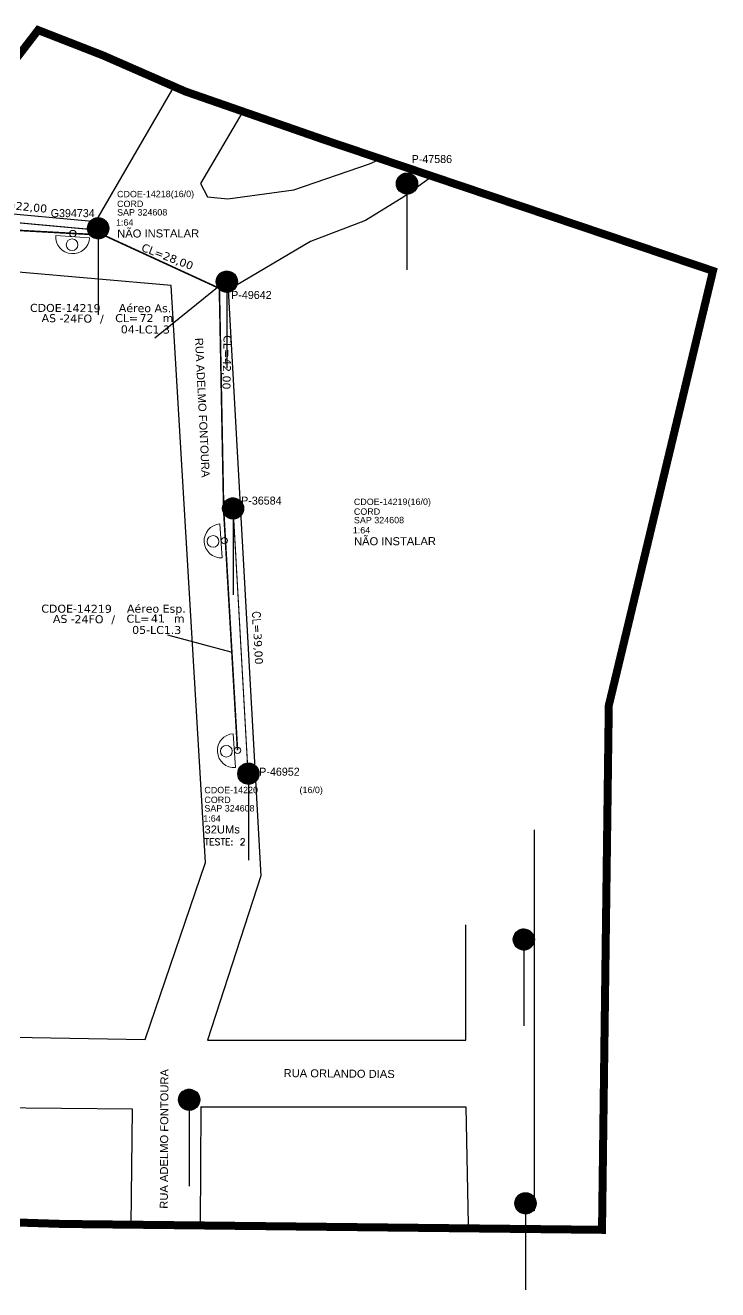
# Model space of a CAD drawing. Extents: x 31872 to 38560, y -10719 to -1519.
# Drawn here: x 34487 to 35353, y -4608 to -3027 of the extents above; entities that cross this region are included whole.
import ezdxf
from ezdxf.enums import TextEntityAlignment as Align

# ---------------------------------------------------------------- set-up
doc = ezdxf.new("R2010")
doc.units = ezdxf.units.DM
doc.header["$MEASUREMENT"] = 0
for name, color, linetype, lineweight in [("20.0-LEGENDA DOS CDO'S", 1, 'Continuous', 0), ('20.2-CDO_POSTE', 1, 'Continuous', 5), ('20.6-CORDOALHA_SUPORTE', 7, 'Continuous', 25)]:
    doc.layers.add(name, color=color, linetype=linetype, lineweight=lineweight)
for name, color, linetype in [('CAP a instalar', 1, 'Continuous'), ('celulas gpon', 7, 'Continuous'), ('label_cabos', 7, 'Continuous'), ('locais', 7, 'Continuous'), ('locais legendas', 7, 'Continuous'), ('QUADRA', 7, 'Continuous'), ('Segmento de Logradouro Texto', 238, 'Continuous')]:
    doc.layers.add(name, color=color, linetype=linetype)
doc.styles.add('ARIAL', font='arial.ttf')
doc.styles.add('DIGICADE', font='arial.ttf')
doc.styles.add('ROMANS', font='romans.shx')
doc.styles.add('siredit', font='verdana.ttf')
doc.linetypes.add('FENCELINE1', pattern='A,0.25,-0.1,[133,ltypeshp.shx,S=0.1,R=0,X=-0.1,Y=0],-0.1,1', length=1.45)
doc.dimstyles.new('CC', dxfattribs={"dimtxt": 1, "dimasz": 2, "dimexe": 0.18, "dimexo": 0.0625, "dimgap": 0.09, "dimtad": 0, "dimdec": 0, "dimrnd": 1, "dimzin": 0, "dimdsep": 46, "dimtxsty": 'siredit', "dimblk": 'NONE', "dimcen": 0, "dimse1": 1, "dimse2": 1, "dimsd1": 1, "dimsd2": 1, "dimclrt": 7, "dimadec": 0, "dimazin": 0, "dimtfac": 1, "dimtdec": 0, "dimtofl": 0, "dimtmove": 0, "dimatfit": 3, "dimfxl": 0, "dimtolj": 1, "dimtzin": 0, "dimarcsym": 0})

# ---------------------------------------------------------------- blocks, each defined once
blk = doc.blocks.new('*X22')
at = {"color": 0}
for p, q in [((-0.6799970000000001, 0.4160180000000003), (-0.018018, 1.077996999999998)), ((-0.6798090000000001, 0.4338840000000002), (-0.035884, 1.077809)), ((-0.679715, 0.398622), (-0.0006219999999999999, 1.077714999999999)), ((-0.6791100000000001, 0.452261), (-0.054261, 1.07711)), ((-0.6789990000000004, 0.381661), (0.016339, 1.076999)), ((-0.6778770000000001, 0.365105), (0.032895, 1.075876999999999)), ((-0.6778529999999999, 0.4711960000000003), (-0.073196, 1.075852999999999)), ((-0.676376, 0.348929), (0.049071, 1.074375999999999)), ((-0.675978, 0.490748), (-0.092748, 1.073978)), ((-0.6745180000000001, 0.333109), (0.06489099999999999, 1.072518)), ((-0.6734170000000002, 0.510987), (-0.112987, 1.071417)), ((-0.672323, 0.317627), (0.080373, 1.070322999999999)), ((-0.67008, 0.5320020000000003), (-0.134002, 1.068079999999999)), ((-0.669809, 0.302463), (0.095537, 1.067809)), ((-0.666991, 0.287604), (0.110396, 1.064991)), ((-0.665856, 0.5539029999999999), (-0.155903, 1.063855999999999)), ((-0.6638830000000004, 0.273034), (0.124966, 1.061882999999999)), ((-0.660603, 0.5768340000000001), (-0.178834, 1.058602999999999)), ((-0.660497, 0.258742), (0.139258, 1.058497)), ((-0.656846, 0.244715), (0.153285, 1.054845999999999)), ((-0.654125, 0.6009890000000003), (-0.202989, 1.052124999999999)), ((-0.652938, 0.230945), (0.167055, 1.050937999999999)), ((-0.648783, 0.217422), (0.180578, 1.046783)), ((-0.6461560000000001, 0.6266370000000001), (-0.228637, 1.044155999999998)), ((-0.6443900000000001, 0.204138), (0.193862, 1.042389999999999)), ((-0.639766, 0.191085), (0.206915, 1.037765999999999)), ((-0.6362979999999999, 0.654172), (-0.2561719999999999, 1.034297999999999)), ((-0.634917, 0.178256), (0.219744, 1.032917)), ((-0.6298500000000004, 0.165645), (0.232355, 1.027849999999999)), ((-0.624571, 0.153247), (0.244753, 1.022570999999999)), ((-0.623925, 0.6842220000000001), (-0.286222, 1.021924999999999)), ((-0.619084, 0.141056), (0.256944, 1.017084)), ((-0.6133950000000002, 0.129067), (0.268933, 1.011395)), ((-0.6079319999999999, 0.7178930000000002), (-0.319893, 1.005932)), ((-0.607508, 0.117277), (0.280723, 1.005508)), ((-0.6014260000000001, 0.10568), (0.2923199999999999, 0.999426)), ((-0.595154, 0.094275), (0.303725, 0.993154)), ((-0.588694, 0.083057), (0.314943, 0.986694)), ((-0.5859600000000001, 0.7575430000000001), (-0.359543, 0.9839600000000001)), ((-0.58205, 0.072024), (0.325976, 0.98005)), ((-0.575224, 0.061172), (0.336828, 0.973224)), ((-0.5682189999999999, 0.0505), (0.3475, 0.966219)), ((-0.561036, 0.040005), (0.357995, 0.9590360000000001)), ((-0.5536780000000002, 0.029685), (0.368315, 0.951678)), ((-0.5503970000000002, 0.8107829999999999), (-0.4127830000000002, 0.948397)), ((-0.5461460000000004, 0.01954), (0.37846, 0.944146)), ((-0.538442, 0.009566), (0.388434, 0.936442)), ((-0.530567, -0.000236), (0.398236, 0.928567)), ((-0.5225220000000002, -0.009869), (0.407869, 0.9205219999999998)), ((-0.514308, -0.019333), (0.417333, 0.912308)), ((-0.505925, -0.028628), (0.426628, 0.903925)), ((-0.497375, -0.037756), (0.4357560000000002, 0.8953749999999999)), ((-0.488657, -0.046715), (0.444715, 0.8866569999999999)), ((-0.479772, -0.055508), (0.453508, 0.8777719999999998)), ((-0.4707189999999999, -0.06413300000000001), (0.4621330000000003, 0.8687190000000001)), ((-0.461499, -0.07259), (0.47059, 0.8594989999999999)), ((-0.4521100000000002, -0.08087899999999999), (0.478879, 0.85011)), ((-0.4425530000000001, -0.08900000000000001), (0.487, 0.8405530000000001)), ((-0.4328260000000001, -0.096951), (0.494951, 0.8308260000000001)), ((-0.422929, -0.104731), (0.502731, 0.8209290000000001)), ((-0.4128600000000004, -0.11234), (0.5103400000000003, 0.81086)), ((-0.402619, -0.119776), (0.5177760000000001, 0.800619)), ((-0.392202, -0.127037), (0.5250370000000001, 0.7902020000000001)), ((-0.381609, -0.134122), (0.5321220000000002, 0.779609)), ((-0.370838, -0.141028), (0.539028, 0.7688380000000004)), ((-0.359886, -0.147754), (0.545754, 0.757886)), ((-0.348751, -0.154296), (0.5522960000000002, 0.746751)), ((-0.337429, -0.160652), (0.5586520000000001, 0.735429)), ((-0.325919, -0.16682), (0.56482, 0.723919)), ((-0.314215, -0.172794), (0.5707939999999999, 0.7122149999999999)), ((-0.302316, -0.178572), (0.576572, 0.700316)), ((-0.290215, -0.184149), (0.5821490000000002, 0.6882149999999999)), ((-0.27791, -0.189522), (0.587522, 0.67591)), ((-0.265395, -0.194684), (0.5926840000000002, 0.663395)), ((-0.252664, -0.199631), (0.597631, 0.650664)), ((-0.239711, -0.204356), (0.602356, 0.6377109999999999)), ((-0.226531, -0.208853), (0.606853, 0.6245310000000001)), ((-0.213115, -0.213115), (0.611115, 0.611115)), ((-0.199456, -0.217134), (0.6151340000000002, 0.5974560000000002)), ((-0.185546, -0.220901), (0.6189010000000001, 0.5835460000000002)), ((-0.171373, -0.224406), (0.622406, 0.5693729999999999)), ((-0.156929, -0.22764), (0.62564, 0.554929)), ((-0.1422, -0.230589), (0.6285890000000001, 0.5402000000000001)), ((-0.127174, -0.23324), (0.6312399999999999, 0.525174)), ((-0.111836, -0.23558), (0.6335800000000003, 0.509836)), ((-0.096169, -0.23759), (0.63559, 0.494169)), ((-0.080154, -0.239253), (0.637253, 0.4781540000000001)), ((-0.06377000000000001, -0.240547), (0.638547, 0.46177)), ((-0.046993, -0.241448), (0.6394479999999999, 0.4449930000000001)), ((-0.029795, -0.241927), (0.6399270000000002, 0.427795)), ((-0.012144, -0.241953), (0.6399530000000003, 0.410144)), ((0.006, -0.241488), (0.6394880000000001, 0.392)), ((0.024679, -0.240486), (0.638486, 0.373321)), ((0.043948, -0.2388949999999999), (0.636895, 0.354052)), ((0.063871, -0.236649), (0.6346490000000001, 0.334129)), ((0.08452799999999999, -0.23367), (0.63167, 0.313472)), ((0.106018, -0.229858), (0.627858, 0.291982)), ((0.12847, -0.225084), (0.623084, 0.26953)), ((0.152051, -0.21918), (0.6171800000000001, 0.245949)), ((0.176993, -0.211916), (0.6099160000000003, 0.221007)), ((0.203627, -0.20296), (0.60096, 0.194373)), ((0.232456, -0.191808), (0.5898080000000001, 0.165544)), ((0.264325, -0.177617), (0.575617, 0.133675)), ((0.300865, -0.158754), (0.556754, 0.097135)), ((0.346227, -0.13107), (0.5290699999999999, 0.051773)), ((0.43272, -0.062254), (0.4602540000000002, -0.03472))]:
    blk.add_line(p, q, dxfattribs=at)
blk = doc.blocks.new('POLE_POLE')
at = {"color": 0}
blk.add_line((-2e-07, -2.39e-06), (-2e-07, -4.983e-05), dxfattribs=at)
blk.add_circle((-2e-07, 4.18e-06), 6.6e-06, dxfattribs=at)
at = {"color": 0, "xscale": 1e-05, "yscale": 1e-05, "zscale": 1e-05}
blk.add_blockref('*X22', (0, 0), dxfattribs=at)
blk = doc.blocks.new('*U33')
at = {"color": 0}
blk.add_line((2.144683874508849, -0.5816883642076452), (-2.103735590730157, -0.6838976506145482), dxfattribs=at)
for centre, radius in [((-0.003800809652691521, 0.3762168416387937), 0.7329430290837279), ((0.02993521138451247, -1.026050735923426), 0.3933715201570511)]:
    blk.add_circle(centre, radius, dxfattribs=at)
blk.add_arc((0.02047414188934621, -0.6327930074110968), 2.124824386322872, 1.378166948061358, 181.3781669480614, dxfattribs=at)
blk = doc.blocks.new('CDOE_CT_POSTE')
at = {"layer": "20.0-LEGENDA DOS CDO'S", "color": 0, "style": 'ARIAL'}
for tag, p in [('CDO_N', (0.1196604212896091, 5.247622986669191)), ('SAP', (0.1243687709234109, 2.961291943700779)), ('CORDOALHA', (0.1221820842097259, 4.023126791072634)), ('1:XX', (0.13852452361823, 1.230987247493857)), ('UMS', (0.1406116498255869, 0.2174980612632993))]:
    blk.add_attdef(tag, p, '', height=0.6799438036233107, rotation=0.1179917413816953, dxfattribs=at)
blk.add_attdef('FIBRAS_UTILIZADAS', text='', height=0.6799438036233107, rotation=0.1179917413816953, dxfattribs=at).set_placement((7.828817139069656, 5.263498817652011), align=Align.CENTER)
blk = doc.blocks.new('Teste  FTTH')
at = {"color": 0, "lineweight": 0, "style": 'ROMANS'}
for tag, p in [('TESTE', (-2.302101397839966, -0.2900054389600459)), ('QTDE', (0.2115984437179215, -0.2900054389600459))]:
    blk.add_attdef(tag, p, '', height=0.4797688058208799, dxfattribs=at)
for tag, p, flags in [('FID', (-2.226682248618305, -1.252807463808641), 1), ('FATOR', (-2.226682248618305, -2.027570965340915), 3), ('ID_ATIVIDADE', (-2.226682248618305, -2.716249624984646), 3)]:
    blk.add_attdef(tag, p, '', height=0.4797688058208799, dxfattribs=dict(at, flags=flags))
blk = doc.blocks.new('*U96')
at = {"layer": '20.6-CORDOALHA_SUPORTE', "const_width": 0.1391638547182083}
for points in [[(-20.84083859273447, -0.3766395820807338, 1.175511421614485), (-20.83137429700899, 0.4705714967611039)], [(-1.44675516932708, 0.4669433730368422, 1.231751640149774), (-1.44675516932708, -0.37908201351233)]]:
    blk.add_lwpolyline(points, format="xyb", dxfattribs=at)
blk.add_lwpolyline([(-20.29898066271702, 0.0414027478937543), (-1.967801748072226, 0.04393067976225618)], dxfattribs=at)
at = {"layer": '20.6-CORDOALHA_SUPORTE', "color": 0, "lineweight": 0, "style": 'ROMANS'}
blk.add_attdef('LANCE', text='', height=1, dxfattribs=at).set_placement((-0.5381412959509184, -2.21476353000266), align=Align.RIGHT)
at = {"layer": '20.6-CORDOALHA_SUPORTE', "color": 0, "style": 'siredit'}
blk.add_attdef('QTDE', (-0.5381412959509184, -2.21476353000266), '', height=1, rotation=359.6900071930405, dxfattribs=at)
at = {"layer": '20.6-CORDOALHA_SUPORTE', "color": 0, "lineweight": 0, "style": 'ROMANS'}
for tag, p, flags in [('FATOR', (-5.196395047656239, -4.441735041516672), 3), ('ID_ATIVIDADE', (-5.200727581730945, -6.668706553030688), 3), ('FID', (-5.200727581730945, -8.895678064544704), 1)]:
    blk.add_attdef(tag, p, '', height=1, dxfattribs=dict(at, flags=flags))
blk = doc.blocks.new('*U98')
at = {"layer": '20.6-CORDOALHA_SUPORTE', "const_width": 0.1391638547182083}
for points in [[(-20.84083859273447, -0.3766395820807338, 1.175511421614485), (-20.83137429700899, 0.4705714967611039)], [(10.84362269212724, 0.4654268498397183, 1.231751640149774), (10.84362269212724, -0.3805985367094539)]]:
    blk.add_lwpolyline(points, format="xyb", dxfattribs=at)
blk.add_lwpolyline([(-20.29898066271702, 0.0414027478937543), (10.3225761133821, 0.04241415656513221)], dxfattribs=at)
at = {"layer": '20.6-CORDOALHA_SUPORTE', "color": 0, "lineweight": 0, "style": 'ROMANS'}
blk.add_attdef('LANCE', text='', height=1, dxfattribs=at).set_placement((-0.5381412959509184, -2.21476353000266), align=Align.RIGHT)
at = {"layer": '20.6-CORDOALHA_SUPORTE', "color": 0, "style": 'siredit'}
blk.add_attdef('QTDE', (-0.5381412959509184, -2.21476353000266), '', height=1, rotation=359.6900071930405, dxfattribs=at)
at = {"layer": '20.6-CORDOALHA_SUPORTE', "color": 0, "lineweight": 0, "style": 'ROMANS'}
for tag, p, flags in [('FATOR', (-5.196395047656239, -4.441735041516672), 3), ('ID_ATIVIDADE', (-5.200727581730945, -6.668706553030688), 3), ('FID', (-5.200727581730945, -8.895678064544704), 1)]:
    blk.add_attdef(tag, p, '', height=1, dxfattribs=dict(at, flags=flags))
blk = doc.blocks.new('Inst CB ESP CFOA-SM-AS-80-TS-24')
at = {"layer": 'label_cabos', "color": 0, "style": 'siredit'}
for tag, flags, p in [('ID_ATIVIDADE', 3, (1.313585161309568, 2.671720126308649)), ('FATOR', 1, (11.5601203190924, 2.551431588687208))]:
    blk.add_attdef(tag, text='', height=1, rotation=359.6900071930405, dxfattribs=dict(at, flags=flags)).set_placement(p, align=Align.MIDDLE_CENTER)
for tag, p in [('DESTINO_CABO', (3.131368715205234, 1.262430571443581)), ('TIPO_CABO', (13.10817767829267, 1.244845964638766)), ('TIPO_CABO', (1.762291071830923, -0.004590935048270239)), ('CABO', (4.68579783560552, -0.05191046300382141)), ('/', (7.714015827420027, -0.05191046300382141)), ('LANCE', (10.80897846494462, 0.001586114557718954)), ('UND', (15.96399395113023, 0.001586114557718954)), ('FID', (13.14769000608328, -1.414223166462778))]:
    blk.add_attdef(tag, text='', height=1, rotation=359.6900071930405, dxfattribs=at).set_placement(p, align=Align.MIDDLE_CENTER)
blk.add_attdef('QTDE', (12.42874375078654, -0.4746612619691017), '', height=1, rotation=359.6900071930405, dxfattribs=at)
blk = doc.blocks.new('_None')
blk = doc.blocks.new('Inst CB AS CFOA-SM-AS-80-TS-24')
at = {"layer": 'label_cabos', "color": 0, "style": 'siredit'}
for tag, flags, p in [('ID_ATIVIDADE', 3, (1.313585161309568, 2.671720126308649)), ('FATOR', 1, (11.5601203190924, 2.551431588687208))]:
    blk.add_attdef(tag, text='', height=1, rotation=359.6900071930405, dxfattribs=dict(at, flags=flags)).set_placement(p, align=Align.MIDDLE_CENTER)
for tag, p in [('DESTINO_CABO', (3.131368715205234, 1.262430571443581)), ('TIPO_CABO', (13.10817767829267, 1.244845964638766)), ('TIPO_CABO', (1.762291071830923, -0.004590935048270239)), ('CABO', (4.685797835605519, -0.05191046300382141)), ('/', (7.714015827420027, -0.05191046300382141)), ('LANCE', (10.80897846494462, 0.001586114557718954)), ('UND', (15.96399395113023, 0.001586114557718954)), ('FID', (13.14769000608328, -1.414223166462778))]:
    blk.add_attdef(tag, text='', height=1, rotation=359.6900071930405, dxfattribs=at).set_placement(p, align=Align.MIDDLE_CENTER)
blk.add_attdef('QTDE', (12.42874375078654, -0.4746612619691017), '', height=1, rotation=359.6900071930405, dxfattribs=at)
blk = doc.blocks.new('Inst CDOE-16 CAIXA DIST OPT CDOE 48F_16D C_SPL_2_1_8')
at = {"layer": "20.0-LEGENDA DOS CDO'S", "color": 0}
for tag, p, style, flags in [('ID_ATIVIDADE', (0.1196604212896091, 6.472119182265749), 'ARIAL', 3), ('FATOR', (7.920895240253444, 6.472119182265749), 'ARIAL', 1), ('QTDE', (0.09652250603994617, -1.169659482557959), 'DIGICADE', 3)]:
    blk.add_attdef(tag, p, '', height=0.8, rotation=0.1179917413816953, dxfattribs=dict(at, style=style, flags=flags))
at = {"layer": "20.0-LEGENDA DOS CDO'S", "color": 0, "style": 'ARIAL'}
for tag, p, height in [('CORDOALHA', (0.1221820842097259, 4.023126791072634), 0.8), ('FID', (0.1196604212896091, 5.247622986669192), 0.8), ('SAP', (0.1243687709234109, 2.961291943700779), 0.8), ('1:XX', (-0.01175218651455623, 1.700097934941908), 0.8), ('UMS', (0.1406116498255869, 0.2174980612632993), 1)]:
    blk.add_attdef(tag, p, '', height=height, rotation=0.1179917413816953, dxfattribs=at)
blk.add_attdef('FIBRAS_UTILIZADAS', text='', height=0.8, rotation=0.1179917413816953, dxfattribs=at).set_placement((13.47913720596581, 5.263498817652014), align=Align.CENTER)

msp = doc.modelspace()

# ---------------------------------------------------------------- linework, layer by layer
at = {"layer": 'CAP a instalar', "linetype": 'FENCELINE1', "ltscale": 5, "const_width": 2}
msp.add_lwpolyline([(33298.11416711457, -3170.586132486358), (33366.39954063724, -3166.958308317705), (33685.03759607006, -3210.210636281415), (34104.15331699103, -3248.35910836701), (34375.89710309435, -3277.805167832419), (34584.83221739563, -3289.327534106567), (34729.67676645642, -3355.901251626208), (34735.02306586163, -3633.020580676391), (34752.3581770345, -3933.457933110192)], dxfattribs=at)
at = {"layer": 'celulas gpon', "color": 116, "linetype": 'Continuous', "lineweight": 200, "const_width": 10.00000000000048}
msp.add_lwpolyline([(33471.52263917643, -4491.777021256283), (34534.25141034447, -4525.329916649505), (35208.05765199623, -4532.677395888611), (35216.54201054978, -3877.333448720171), (35346.80168486465, -3334.079098370864), (34864.68731259959, -3171.576681309386), (34687.30864405198, -3109.886394334033), (34583.87595895244, -3064.624117226347), (34503.07441235552, -3033.108161282732), (34409.45103857233, -3154.789961897775), (33963.27984815961, -3121.621058774188), (33587.77058605137, -3072.670744252398)], dxfattribs=at)
at = {"layer": 'QUADRA', "ltscale": 5e-05}
for p, q in [((35037.91504441094, -4295.659524970695), (35037.91504441094, -4151.499165953144)), ((34714.85349808852, -4295.659524970695), (35037.91504441094, -4295.659524970695)), ((34705.93199501777, -4378.843215671375), (35037.91739672804, -4378.843215671375)), ((35037.91739672804, -4378.843215671375), (35040.89336750712, -4526.190471840098))]:
    msp.add_line(p, q, dxfattribs=at)
for points in [[(34229.82422341392, -3141.436288342818), (34174.7906016515, -3235.077928272083), (34575.2902218563, -3272.133564935073), (34673.13540352424, -3103.684165910825)], [(34759.08807739997, -3134.850466274663), (34706.25503295599, -3224.747783695354), (34714.69710155422, -3241.68184584473), (34740.20730685475, -3243.824379039004), (34822.75810935567, -3232.708618645563), (34917.24958775597, -3200.184425064369), (34931.68204136807, -3194.158056159511)], [(34995.97111385115, -3215.827457164421), (34960.41658145408, -3241.635179542943), (34912.437893255, -3270.989465401515), (34843.58770365393, -3297.218776778325), (34740.49931915509, -3358.311788351282), (34781.57320455214, -4090.155543987646), (34714.85773954689, -4295.659524970695)], [(34382.83202625377, -3327.422406286939), (34377.42359785395, -4290.394949675545), (34636.72690545241, -4294.847541884526), (34712.49156625042, -4073.637773194357), (34669.59488955824, -3352.530430485501), (34382.83202625377, -3327.422406286939)], [(35123.47465343689, -4508.894538939938), (35123.47465343689, -4032.636548210874)], [(34619.54887457108, -4526.260037668988), (34620.93474585129, -4382.057894864127), (34354.47448985683, -4379.529346306816)], [(34706.30343805449, -4378.843215671375), (34705.71244986643, -4527.199603137567)]]:
    msp.add_lwpolyline(points, dxfattribs=at)

# ---------------------------------------------------------------- block references
at = {"layer": "20.0-LEGENDA DOS CDO'S", "color": 8}
ref = msp.add_blockref('CDOE_CT_POSTE', (34600.54613091898, -3294.551159017726), dxfattribs=dict(at, xscale=10, yscale=10, zscale=10))
ref.add_attrib('CDO_N', 'CDOE-14218', (34601.74273513173, -3242.074929145172), dxfattribs={"color": 0, "height": 8.000000000000002, "rotation": 0.1179917413816953, "style": 'ARIAL'})
ref.add_attrib('CORDOALHA', 'CORD', (34601.7679517603, -3254.3198910961), dxfattribs={"color": 0, "height": 8.000000000000002, "rotation": 0.1179917413816953, "style": 'ARIAL'})
ref.add_attrib('SAP', 'SAP 324608', (34601.78981862761, -3264.938239571645), dxfattribs={"color": 0, "height": 8.000000000000002, "rotation": 0.1179917413816953, "style": 'ARIAL'})
ref.add_attrib('1:XX', '1:64', (34600.42860905323, -3277.550179664984), dxfattribs={"color": 0, "height": 8.000000000000002, "rotation": 0.1179917413816953, "style": 'ARIAL'})
ref.add_attrib('UMS', 'NÃO INSTALAR', (34601.95224741622, -3292.376178395941), dxfattribs={"color": 0, "height": 10, "rotation": 0.1179917413816953, "style": 'ARIAL'})
ref.add_attrib('FIBRAS_UTILIZADAS', '   (16/0)', dxfattribs={"color": 0, "height": 8.000000000000002, "rotation": 0.1179917413816953, "style": 'ARIAL'}).set_placement((34678.83430230929, -3241.916170832708), align=Align.CENTER)
ref = msp.add_blockref('CDOE_CT_POSTE', (34896.62233934653, -3679.227362596437), dxfattribs=dict(at, xscale=10, yscale=10, zscale=10))
ref.add_attrib('CDO_N', 'CDOE-14219', (34897.81894355928, -3626.751132723882), dxfattribs={"color": 0, "height": 8.000000000000002, "rotation": 0.1179917413816953, "style": 'ARIAL'})
ref.add_attrib('CORDOALHA', 'CORD', (34897.84416018901, -3638.996094693437), dxfattribs={"color": 0, "height": 8.000000000000002, "rotation": 0.1179917413816953, "style": 'ARIAL'})
ref.add_attrib('SAP', 'SAP 324608', (34897.86602705633, -3649.614443168982), dxfattribs={"color": 0, "height": 8.000000000000002, "rotation": 0.1179917413816953, "style": 'ARIAL'})
ref.add_attrib('1:XX', '1:64', (34896.50481748194, -3662.226383243694), dxfattribs={"color": 0, "height": 8.000000000000002, "rotation": 0.1179917413816953, "style": 'ARIAL'})
ref.add_attrib('UMS', 'NÃO INSTALAR', (34898.02845584493, -3677.052381993278), dxfattribs={"color": 0, "height": 10, "rotation": 0.1179917413816953, "style": 'ARIAL'})
ref.add_attrib('FIBRAS_UTILIZADAS', '   (16/0)', dxfattribs={"color": 0, "height": 8.000000000000002, "rotation": 0.1179917413816953, "style": 'ARIAL'}).set_placement((34974.910510738, -3626.592374430045), align=Align.CENTER)
at = {"layer": "20.0-LEGENDA DOS CDO'S", "lineweight": 0, "xscale": 10, "yscale": 10, "zscale": 10}
msp.add_blockref('Inst CDOE-16 CAIXA DIST OPT CDOE 48F_16D C_SPL_2_1_8', (34709.68268050495, -4039.478222248151), dxfattribs=at).add_auto_attribs({'FID': 'CDOE-14220', 'CORDOALHA': 'CORD', 'SAP': 'SAP 324608', '1:XX': '1:64', 'UMS': '32UMs', 'FIBRAS_UTILIZADAS': '(16/0)'})
at = {"layer": "20.0-LEGENDA DOS CDO'S", "lineweight": 0, "xscale": 17.50499999999995, "yscale": 17.50499999999995, "zscale": 17.50499999999995, "rotation": 0.004078562105398152}
msp.add_blockref('Teste  FTTH', (34751.46448863586, -4046.945099071606), dxfattribs=at).add_auto_attribs({'TESTE': 'TESTE:', 'QTDE': '2'})
at = {"layer": '20.2-CDO_POSTE', "color": 8, "xscale": 10, "yscale": 10, "zscale": 10}
for p, rotation in [((34545.8232198554, -3297.639093105688), 174.7283911961746), ((34725.52963705649, -3671.995446295484), 92.69537114385017)]:
    msp.add_blockref('*U33', p, dxfattribs=dict(at, rotation=rotation))
at = {"layer": '20.2-CDO_POSTE', "color": 10, "xscale": 10, "yscale": 10, "zscale": 10, "rotation": 92.69537114385017}
msp.add_blockref('*U33', (34742.12309836442, -3934.239462115809), dxfattribs=at)
at = {"layer": '20.6-CORDOALHA_SUPORTE', "color": 0, "lineweight": 0}
ref = msp.add_blockref('*U96', (34584.53496119272, -3284.134969455197), dxfattribs=dict(at, xscale=10, yscale=10, zscale=10, rotation=354.7526293840563))
ref.add_attrib('QTDE', '22,00', (34474.70217973142, -3257.626303178265), dxfattribs={"color": 0, "height": 10, "rotation": 354.4426365770967, "style": 'siredit'})
ref.add_attrib('LANCE', 'CL=', dxfattribs={"color": 0, "lineweight": 0, "height": 10, "rotation": 354.7526293840563, "style": 'ROMANS'}).set_placement((34474.70217973142, -3257.626303178265), align=Align.RIGHT)
ref = msp.add_blockref('*U98', (34758.59164535682, -3847.063440610661), dxfattribs=dict(at, xscale=10, yscale=10, zscale=10, rotation=273.2191456892824))
ref.add_attrib('QTDE', '39,00', (34772.34963494618, -3787.141894255772), dxfattribs={"color": 0, "height": 10, "rotation": 272.9091528823229, "style": 'siredit'})
ref.add_attrib('LANCE', 'CL=', dxfattribs={"color": 0, "lineweight": 0, "height": 10, "rotation": 273.2191456892824, "style": 'ROMANS'}).set_placement((34772.34963494618, -3787.141894255772), align=Align.RIGHT)
at = {"layer": 'label_cabos'}
ref = msp.add_blockref('Inst CB AS CFOA-SM-AS-80-TS-24', (34505.66798830553, -3393.120558545932), dxfattribs=dict(at, xscale=10, yscale=10, zscale=10))
ref.add_attrib('DESTINO_CABO', 'CDOE-14219', dxfattribs={"color": 0, "height": 10, "rotation": 359.6900071930405, "style": 'siredit'}).set_placement((34536.98167545753, -3380.496252835735), align=Align.MIDDLE_CENTER)
ref.add_attrib('TIPO_CABO', 'Aéreo As.', dxfattribs={"color": 0, "height": 10, "rotation": 359.6900071930405, "style": 'siredit'}).set_placement((34636.74976508864, -3380.672098905786), align=Align.MIDDLE_CENTER)
ref.add_attrib('CABO', '24FO', dxfattribs={"color": 0, "height": 10, "rotation": 359.6900071930405, "style": 'siredit'}).set_placement((34552.52596666137, -3393.639663183137), align=Align.MIDDLE_CENTER)
ref.add_attrib('/', '/', dxfattribs={"color": 0, "height": 10, "rotation": 359.6900071930405, "style": 'siredit'}).set_placement((34582.80814657951, -3393.639663183137), align=Align.MIDDLE_CENTER)
ref.add_attrib('TIPO_CABO', 'AS - ', dxfattribs={"color": 0, "height": 10, "rotation": 359.6900071930405, "style": 'siredit'}).set_placement((34523.29089902373, -3393.166467905983), align=Align.MIDDLE_CENTER)
ref.add_attrib('FID', '04-LC1.3', dxfattribs={"color": 0, "height": 10, "rotation": 359.6900071930405, "style": 'siredit'}).set_placement((34637.14488836619, -3407.262790207758), align=Align.MIDDLE_CENTER)
ref.add_attrib('LANCE', 'CL=', dxfattribs={"color": 0, "height": 10, "rotation": 359.6900071930405, "style": 'siredit'}).set_placement((34613.75777295473, -3393.104697396054), align=Align.MIDDLE_CENTER)
ref.add_attrib('QTDE', '72', (34629.95542581342, -3397.867171172991), dxfattribs={"color": 0, "height": 10, "rotation": 359.6900071930405, "style": 'siredit'})
ref.add_attrib('UND', 'm', dxfattribs={"color": 0, "height": 10, "rotation": 359.6900071930405, "style": 'siredit'}).set_placement((34665.30792781766, -3393.104697396054), align=Align.MIDDLE_CENTER)
ref = msp.add_blockref('Inst CB ESP CFOA-SM-AS-80-TS-24', (34519.82802671063, -3769.046264239594), dxfattribs=dict(at, xscale=10, yscale=10, zscale=10, rotation=0.1315642785740556))
ref.add_attrib('DESTINO_CABO', 'CDOE-14219', dxfattribs={"color": 0, "height": 10, "rotation": 359.8215714716146, "style": 'siredit'}).set_placement((34551.11264302777, -3756.350088459446), align=Align.MIDDLE_CENTER)
ref.add_attrib('TIPO_CABO', 'Aéreo Esp.', dxfattribs={"color": 0, "height": 10, "rotation": 359.8215714716146, "style": 'siredit'}).set_placement((34650.88087341897, -3756.296843797907), align=Align.MIDDLE_CENTER)
ref.add_attrib('CABO', '24FO', dxfattribs={"color": 0, "height": 10, "rotation": 359.8215714716146, "style": 'siredit'}).set_placement((34566.68707351582, -3769.457770907327), align=Align.MIDDLE_CENTER)
ref.add_attrib('/', '/', dxfattribs={"color": 0, "height": 10, "rotation": 359.8215714716146, "style": 'siredit'}).set_placement((34596.96917359982, -3769.388236128732), align=Align.MIDDLE_CENTER)
ref.add_attrib('TIPO_CABO', 'AS - ', dxfattribs={"color": 0, "height": 10, "rotation": 359.8215714716146, "style": 'siredit'}).set_placement((34537.45099638737, -3769.051707261249), align=Align.MIDDLE_CENTER)
ref.add_attrib('FID', '05-LC1.3', dxfattribs={"color": 0, "height": 10, "rotation": 359.8215714716146, "style": 'siredit'}).set_placement((34651.33705394025, -3782.886557714089), align=Align.MIDDLE_CENTER)
ref.add_attrib('LANCE', 'CL=', dxfattribs={"color": 0, "height": 10, "rotation": 359.8215714716146, "style": 'siredit'}).set_placement((34627.91748997904, -3768.782204375609), align=Align.MIDDLE_CENTER)
ref.add_attrib('QTDE', '41', (34644.12603585896, -3773.50747207646), dxfattribs={"color": 0, "height": 10, "rotation": 359.8215714716146, "style": 'siredit'})
ref.add_attrib('UND', 'm', dxfattribs={"color": 0, "height": 10, "rotation": 359.8215714716146, "style": 'siredit'}).set_placement((34679.46750893755, -3768.66383346264), align=Align.MIDDLE_CENTER)
at = {"layer": 'locais', "color": 10, "xscale": 2000000, "yscale": 2000000, "zscale": 2000000}
for p in [(34964.63861475265, -3233.277660016909), (34578.48558789733, -3289.186625112786), (34739.46004365137, -3355.966189061298), (34747.21644704262, -3639.358962089761), (34766.32839439003, -3970.817257878377), (35110.67100342744, -4178.164948658094), (34692.3661941328, -4378.453235947534), (35112.87440728312, -4507.856895537123)]:
    msp.add_blockref('POLE_POLE', p, dxfattribs=at)

# ---------------------------------------------------------------- texts
at = {"layer": 'celulas gpon', "style": 'siredit'}
for s, rotation, p in [('CL=28,00', 338.99081872656, (34631.23914687228, -3308.740715128376)), ('CL=42,00', 268.6874080772433, (34735.02820231518, -3414.257890195593))]:
    msp.add_text(s, height=9.999999999999996, rotation=rotation, dxfattribs=at).set_placement(p)
at = {"layer": 'locais legendas', "color": 10}
for s, p in [('P-47586', (34970.03423308636, -3199.273172845139)), ('G394734', (34518.77183084874, -3266.908772070899)), ('P-49642', (34744.4322049621, -3369.15382266511)), ('P-36584', (34756.88881783895, -3626.187032596215)), ('P-46952', (34779.52322112079, -3965.059678782716))]:
    msp.add_text(s, height=10, dxfattribs=at).set_placement(p)
at = {"layer": 'Segmento de Logradouro Texto', "color": 7, "style": 'DIGICADE'}
msp.add_text('RUA ADELMO FONTOURA', height=10, rotation=272.7990026471651, dxfattribs=at).set_placement((34699.20101458355, -3417.998794321909))
at = {"layer": 'Segmento de Logradouro Texto', "color": 7, "linetype": 'Continuous', "char_height": 10, "attachment_point": 1, "style": 'DIGICADE'}
for s, insert, width, rotation in [('\\fArial|b0|i0|c0|p34;\\W1.0000000000;\\T1.0000000000;\\o\\lRUA ADELMO FONTOURA', (34655.17577020949, -4506.297764503404), 177.462482946794, 89.70759736245968), ('\\fArial|b0|i0|c0|p34;\\W1.0000000000;\\T1.0000000000;\\o\\lRUA ORLANDO DIAS', (34810.02841821671, -4331.728833043024), 141.7326057298773, 359.4903710183839)]:
    msp.add_mtext(s, dxfattribs=dict(at, insert=insert, width=width, rotation=rotation))

# ---------------------------------------------------------------- leaders
at = {"layer": 'label_cabos'}
for points in [[(34731.58195237428, -3351.408989657655), (34648.9065975862, -3418.329977788969)], [(34744.39282632581, -3810.59942801018), (34665.12423377283, -3789.32544762735)]]:
    msp.add_leader(points, dimstyle='CC', override={"dimgap": 0.09, "dimtad": 0}, dxfattribs=at)

doc.saveas('drawing.dxf')
